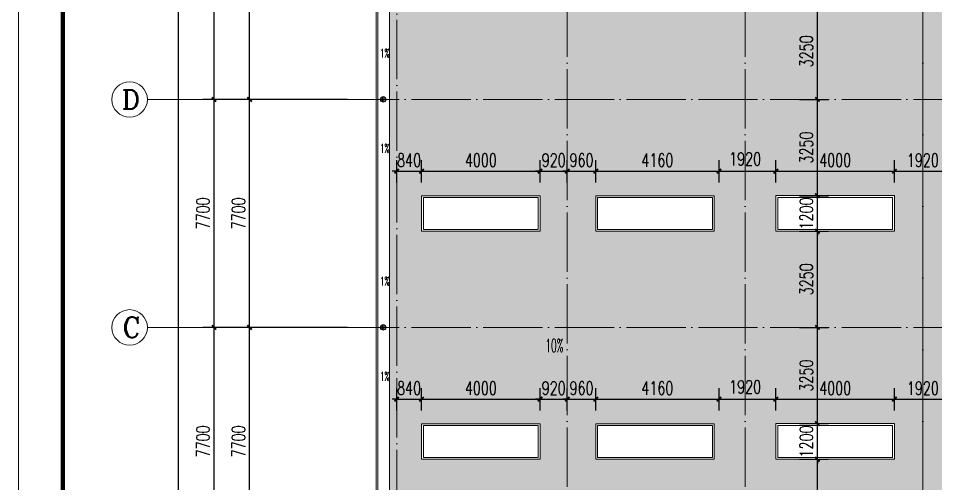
# Model space of a CAD drawing. Header units: inches. Extents: x -3733042 to -3450527, y 579159 to 997713.
# Drawn here: x -3561977 to -3531015, y 688312 to 704028 of the extents above; entities that cross this region are included whole.
import ezdxf

# ---------------------------------------------------------------- set-up
doc = ezdxf.new("R2010")
doc.units = ezdxf.units.IN
doc.header["$LTSCALE"] = 1000
doc.header["$MEASUREMENT"] = 0
doc.linetypes.add('DOTE', pattern=[2.42, 2, -0.2, 0.02, -0.2])
doc.linetypes.add('TG_Y', pattern=[2.3, 2, -0.3])
doc.layers.get('0').update_dxf_attribs({"lineweight": 18})
for name, color, linetype, lineweight in [('AXIS', 30, 'Continuous', 18), ('AXIS_TEXT', 7, 'Continuous', 18), ('DOTE', 14, 'DOTE', 18), ('EQUIP_雨水斗', 7, 'Continuous', 18), ('PUB_DIM', 3, 'Continuous', 18), ('PUB_TEXT', 7, 'Continuous', 18), ('PUB_TITLE', 153, 'Continuous', 18), ('SURFACE', 255, 'Continuous', 18), ('VPIPE-雨水', 4, 'TG_Y', 18), ('地漏雨水管', 41, 'Continuous', 18), ('填充', 8, 'Continuous', 18)]:
    doc.layers.add(name, color=color, linetype=linetype, lineweight=lineweight)
doc.styles.add('_TCH_AXIS', font='complex.shx', dxfattribs={"bigfont": 'gbcbig.shx'})
doc.styles.add('_TCH_DIM', font='simplex.shx', dxfattribs={"width": 0.7, "bigfont": 'gbcbig.shx'})
doc.styles.add('_TCH_DIM_T3', font='simplex.shx', dxfattribs={"width": 0.705882, "bigfont": 'gbcbig.shx'})
doc.styles.add('COMPLEX', font='complex.shx')
doc.dimstyles.new('_TCH_ARCH&&150', dxfattribs={"dimtxt": 446.25, "dimasz": 150, "dimexe": 375, "dimexo": 450, "dimgap": 150, "dimtad": 1, "dimdec": 0, "dimzin": 0, "dimdsep": 46, "dimtxsty": '_TCH_DIM_T3', "dimblk": 'ARCHTICK', "dimcen": 0.09, "dimdle": 300, "dimclrt": 7, "dimazin": 2, "dimtfac": 1, "dimtdec": 0, "dimtix": 1, "dimtmove": 2, "dimatfit": 3, "dimfxl": 1, "dimtolj": 1, "dimarcsym": 0})

# ---------------------------------------------------------------- blocks, each defined once
blk = doc.blocks.new('$TwtSys$00000139')
at = {"color": 7}
for p, q in [((-19, 92), (-19, -92)), ((19, 92), (19, -92))]:
    blk.add_line(p, q, dxfattribs=at)
blk.add_circle((0, 0), 93.8)
blk = doc.blocks.new('_ArchTick_2')
at = {"color": 0, "linetype": 'ByBlock'}
blk.add_lwpolyline([(-0.5, -0.5, 0.4, 0.4, 0), (0.5, 0.5, 0.4, 0.4, 0)], format="xyseb", dxfattribs=at)
blk = doc.blocks.new('*X281')
at = {"layer": 'PUB_DIM', "color": 0, "lineweight": -2}
for p, q in [((-3549207, 690789), (-3549207, 691541)), ((-3548367, 690789), (-3548367, 691541)), ((-3549207, 691166), (-3549357, 691166)), ((-3549207, 691166), (-3548367, 691166)), ((-3548367, 691166), (-3548217, 691166))]:
    blk.add_line(p, q, dxfattribs=at)
at = {"layer": 'PUB_DIM', "color": 0, "lineweight": -2, "xscale": 150, "yscale": 150, "zscale": 150}
blk.add_blockref('_ArchTick_2', (-3549207, 691166), dxfattribs=at)
at = {"layer": 'PUB_DIM', "color": 0, "lineweight": -2, "xscale": 150, "yscale": 150, "zscale": 150, "rotation": 180}
blk.add_blockref('_ArchTick_2', (-3548367, 691166), dxfattribs=at)
at = {"layer": 'PUB_DIM', "color": 7, "insert": (-3548787, 691539), "char_height": 446.2, "width": 1215, "attachment_point": 5, "style": '_TCH_DIM_T3'}
blk.add_mtext('840', dxfattribs=at)
blk = doc.blocks.new('_ARCHTICK')
at = {"color": 0, "linetype": 'ByBlock', "const_width": 0.4}
blk.add_lwpolyline([(-0.5, -0.5), (0.5, 0.5)], dxfattribs=at)
blk = doc.blocks.new('*X282')
at = {"layer": 'PUB_DIM', "color": 0, "lineweight": -2}
for p, q in [((-3548367, 690789), (-3548367, 691541)), ((-3544367, 690789), (-3544367, 691541)), ((-3548367, 691166), (-3544367, 691166))]:
    blk.add_line(p, q, dxfattribs=at)
at = {"layer": 'PUB_DIM', "color": 0, "lineweight": -2, "xscale": 150, "yscale": 150, "zscale": 150, "rotation": 180}
blk.add_blockref('_ArchTick_2', (-3548367, 691166), dxfattribs=at)
at = {"layer": 'PUB_DIM', "color": 0, "lineweight": -2, "xscale": 150, "yscale": 150, "zscale": 150}
blk.add_blockref('_ArchTick_2', (-3544367, 691166), dxfattribs=at)
at = {"layer": 'PUB_DIM', "color": 7, "insert": (-3546367, 691539), "char_height": 446.2, "width": 1665, "attachment_point": 5, "style": '_TCH_DIM_T3'}
blk.add_mtext('4000', dxfattribs=at)
blk = doc.blocks.new('*X283')
at = {"layer": 'PUB_DIM', "color": 0, "lineweight": -2}
for p, q in [((-3544367, 690789), (-3544367, 691541)), ((-3543447, 690789), (-3543447, 691541)), ((-3544367, 691166), (-3544517, 691166)), ((-3544367, 691166), (-3543447, 691166)), ((-3543447, 691166), (-3543297, 691166))]:
    blk.add_line(p, q, dxfattribs=at)
at = {"layer": 'PUB_DIM', "color": 0, "lineweight": -2, "xscale": 150, "yscale": 150, "zscale": 150}
blk.add_blockref('_ArchTick_2', (-3544367, 691166), dxfattribs=at)
at = {"layer": 'PUB_DIM', "color": 0, "lineweight": -2, "xscale": 150, "yscale": 150, "zscale": 150, "rotation": 180}
blk.add_blockref('_ArchTick_2', (-3543447, 691166), dxfattribs=at)
at = {"layer": 'PUB_DIM', "color": 7, "insert": (-3543907, 691539), "char_height": 446.2, "width": 1215, "attachment_point": 5, "style": '_TCH_DIM_T3'}
blk.add_mtext('920', dxfattribs=at)
blk = doc.blocks.new('*X284')
at = {"layer": 'PUB_DIM', "color": 0, "lineweight": -2}
for p, q in [((-3543447, 690789), (-3543447, 691541)), ((-3542487, 690789), (-3542487, 691541)), ((-3543447, 691166), (-3543597, 691166)), ((-3543447, 691166), (-3542487, 691166)), ((-3542487, 691166), (-3542337, 691166))]:
    blk.add_line(p, q, dxfattribs=at)
at = {"layer": 'PUB_DIM', "color": 0, "lineweight": -2, "xscale": 150, "yscale": 150, "zscale": 150}
blk.add_blockref('_ArchTick_2', (-3543447, 691166), dxfattribs=at)
at = {"layer": 'PUB_DIM', "color": 0, "lineweight": -2, "xscale": 150, "yscale": 150, "zscale": 150, "rotation": 180}
blk.add_blockref('_ArchTick_2', (-3542487, 691166), dxfattribs=at)
at = {"layer": 'PUB_DIM', "color": 7, "insert": (-3542967, 691539), "char_height": 446.2, "width": 1215, "attachment_point": 5, "style": '_TCH_DIM_T3'}
blk.add_mtext('960', dxfattribs=at)
blk = doc.blocks.new('*X285')
at = {"layer": 'PUB_DIM', "color": 0, "lineweight": -2}
for p, q in [((-3542487, 690789), (-3542487, 691541)), ((-3538327, 690789), (-3538327, 691541)), ((-3542487, 691166), (-3538327, 691166))]:
    blk.add_line(p, q, dxfattribs=at)
at = {"layer": 'PUB_DIM', "color": 0, "lineweight": -2, "xscale": 150, "yscale": 150, "zscale": 150, "rotation": 180}
blk.add_blockref('_ArchTick_2', (-3542487, 691166), dxfattribs=at)
at = {"layer": 'PUB_DIM', "color": 0, "lineweight": -2, "xscale": 150, "yscale": 150, "zscale": 150}
blk.add_blockref('_ArchTick_2', (-3538327, 691166), dxfattribs=at)
at = {"layer": 'PUB_DIM', "color": 7, "insert": (-3540407, 691539), "char_height": 446.2, "width": 1530, "attachment_point": 5, "style": '_TCH_DIM_T3'}
blk.add_mtext('4160', dxfattribs=at)
blk = doc.blocks.new('*X286')
at = {"layer": 'PUB_DIM', "color": 0, "lineweight": -2}
for p, q in [((-3538327, 690789), (-3538327, 691541)), ((-3536407, 690789), (-3536407, 691541)), ((-3538327, 691166), (-3536407, 691166))]:
    blk.add_line(p, q, dxfattribs=at)
at = {"layer": 'PUB_DIM', "color": 0, "lineweight": -2, "xscale": 150, "yscale": 150, "zscale": 150, "rotation": 180}
blk.add_blockref('_ArchTick_2', (-3538327, 691166), dxfattribs=at)
at = {"layer": 'PUB_DIM', "color": 0, "lineweight": -2, "xscale": 150, "yscale": 150, "zscale": 150}
blk.add_blockref('_ArchTick_2', (-3536407, 691166), dxfattribs=at)
at = {"layer": 'PUB_DIM', "color": 7, "insert": (-3537447, 691578), "char_height": 446.2, "width": 1530, "attachment_point": 5, "style": '_TCH_DIM_T3'}
blk.add_mtext('1920', dxfattribs=at)
blk = doc.blocks.new('*X287')
at = {"layer": 'PUB_DIM', "color": 0, "lineweight": -2}
for p, q in [((-3536407, 690789), (-3536407, 691541)), ((-3532407, 690789), (-3532407, 691541)), ((-3536407, 691166), (-3532407, 691166))]:
    blk.add_line(p, q, dxfattribs=at)
at = {"layer": 'PUB_DIM', "color": 0, "lineweight": -2, "xscale": 150, "yscale": 150, "zscale": 150, "rotation": 180}
blk.add_blockref('_ArchTick_2', (-3536407, 691166), dxfattribs=at)
at = {"layer": 'PUB_DIM', "color": 0, "lineweight": -2, "xscale": 150, "yscale": 150, "zscale": 150}
blk.add_blockref('_ArchTick_2', (-3532407, 691166), dxfattribs=at)
at = {"layer": 'PUB_DIM', "color": 7, "insert": (-3534407, 691539), "char_height": 446.2, "width": 1665, "attachment_point": 5, "style": '_TCH_DIM_T3'}
blk.add_mtext('4000', dxfattribs=at)
blk = doc.blocks.new('*X288')
at = {"layer": 'PUB_DIM', "color": 0, "lineweight": -2}
for p, q in [((-3532407, 690789), (-3532407, 691541)), ((-3530487, 690789), (-3530487, 691541)), ((-3532407, 691166), (-3530487, 691166))]:
    blk.add_line(p, q, dxfattribs=at)
at = {"layer": 'PUB_DIM', "color": 0, "lineweight": -2, "xscale": 150, "yscale": 150, "zscale": 150, "rotation": 180}
blk.add_blockref('_ArchTick_2', (-3532407, 691166), dxfattribs=at)
at = {"layer": 'PUB_DIM', "color": 0, "lineweight": -2, "xscale": 150, "yscale": 150, "zscale": 150}
blk.add_blockref('_ArchTick_2', (-3530487, 691166), dxfattribs=at)
at = {"layer": 'PUB_DIM', "color": 7, "insert": (-3531447, 691539), "char_height": 446.2, "width": 1530, "attachment_point": 5, "style": '_TCH_DIM_T3'}
blk.add_mtext('1920', dxfattribs=at)
blk = doc.blocks.new('*X295')
at = {"layer": 'PUB_DIM', "color": 0, "lineweight": -2}
for p, q in [((-3549207, 698489), (-3549207, 699241)), ((-3548367, 698489), (-3548367, 699241)), ((-3549207, 698866), (-3549357, 698866)), ((-3549207, 698866), (-3548367, 698866)), ((-3548367, 698866), (-3548217, 698866))]:
    blk.add_line(p, q, dxfattribs=at)
at = {"layer": 'PUB_DIM', "color": 0, "lineweight": -2, "xscale": 150, "yscale": 150, "zscale": 150}
blk.add_blockref('_ArchTick_2', (-3549207, 698866), dxfattribs=at)
at = {"layer": 'PUB_DIM', "color": 0, "lineweight": -2, "xscale": 150, "yscale": 150, "zscale": 150, "rotation": 180}
blk.add_blockref('_ArchTick_2', (-3548367, 698866), dxfattribs=at)
at = {"layer": 'PUB_DIM', "color": 7, "insert": (-3548787, 699239), "char_height": 446.2, "width": 1215, "attachment_point": 5, "style": '_TCH_DIM_T3'}
blk.add_mtext('840', dxfattribs=at)
blk = doc.blocks.new('*X296')
at = {"layer": 'PUB_DIM', "color": 0, "lineweight": -2}
for p, q in [((-3548367, 698489), (-3548367, 699241)), ((-3544367, 698489), (-3544367, 699241)), ((-3548367, 698866), (-3544367, 698866))]:
    blk.add_line(p, q, dxfattribs=at)
at = {"layer": 'PUB_DIM', "color": 0, "lineweight": -2, "xscale": 150, "yscale": 150, "zscale": 150, "rotation": 180}
blk.add_blockref('_ArchTick_2', (-3548367, 698866), dxfattribs=at)
at = {"layer": 'PUB_DIM', "color": 0, "lineweight": -2, "xscale": 150, "yscale": 150, "zscale": 150}
blk.add_blockref('_ArchTick_2', (-3544367, 698866), dxfattribs=at)
at = {"layer": 'PUB_DIM', "color": 7, "insert": (-3546367, 699239), "char_height": 446.2, "width": 1665, "attachment_point": 5, "style": '_TCH_DIM_T3'}
blk.add_mtext('4000', dxfattribs=at)
blk = doc.blocks.new('*X297')
at = {"layer": 'PUB_DIM', "color": 0, "lineweight": -2}
for p, q in [((-3544367, 698489), (-3544367, 699241)), ((-3543447, 698489), (-3543447, 699241)), ((-3544367, 698866), (-3544517, 698866)), ((-3544367, 698866), (-3543447, 698866)), ((-3543447, 698866), (-3543297, 698866))]:
    blk.add_line(p, q, dxfattribs=at)
at = {"layer": 'PUB_DIM', "color": 0, "lineweight": -2, "xscale": 150, "yscale": 150, "zscale": 150}
blk.add_blockref('_ArchTick_2', (-3544367, 698866), dxfattribs=at)
at = {"layer": 'PUB_DIM', "color": 0, "lineweight": -2, "xscale": 150, "yscale": 150, "zscale": 150, "rotation": 180}
blk.add_blockref('_ArchTick_2', (-3543447, 698866), dxfattribs=at)
at = {"layer": 'PUB_DIM', "color": 7, "insert": (-3543907, 699239), "char_height": 446.2, "width": 1215, "attachment_point": 5, "style": '_TCH_DIM_T3'}
blk.add_mtext('920', dxfattribs=at)
blk = doc.blocks.new('*X298')
at = {"layer": 'PUB_DIM', "color": 0, "lineweight": -2}
for p, q in [((-3543447, 698489), (-3543447, 699241)), ((-3542487, 698489), (-3542487, 699241)), ((-3543447, 698866), (-3543597, 698866)), ((-3543447, 698866), (-3542487, 698866)), ((-3542487, 698866), (-3542337, 698866))]:
    blk.add_line(p, q, dxfattribs=at)
at = {"layer": 'PUB_DIM', "color": 0, "lineweight": -2, "xscale": 150, "yscale": 150, "zscale": 150}
blk.add_blockref('_ArchTick_2', (-3543447, 698866), dxfattribs=at)
at = {"layer": 'PUB_DIM', "color": 0, "lineweight": -2, "xscale": 150, "yscale": 150, "zscale": 150, "rotation": 180}
blk.add_blockref('_ArchTick_2', (-3542487, 698866), dxfattribs=at)
at = {"layer": 'PUB_DIM', "color": 7, "insert": (-3542967, 699239), "char_height": 446.2, "width": 1215, "attachment_point": 5, "style": '_TCH_DIM_T3'}
blk.add_mtext('960', dxfattribs=at)
blk = doc.blocks.new('*X299')
at = {"layer": 'PUB_DIM', "color": 0, "lineweight": -2}
for p, q in [((-3542487, 698489), (-3542487, 699241)), ((-3538327, 698489), (-3538327, 699241)), ((-3542487, 698866), (-3538327, 698866))]:
    blk.add_line(p, q, dxfattribs=at)
at = {"layer": 'PUB_DIM', "color": 0, "lineweight": -2, "xscale": 150, "yscale": 150, "zscale": 150, "rotation": 180}
blk.add_blockref('_ArchTick_2', (-3542487, 698866), dxfattribs=at)
at = {"layer": 'PUB_DIM', "color": 0, "lineweight": -2, "xscale": 150, "yscale": 150, "zscale": 150}
blk.add_blockref('_ArchTick_2', (-3538327, 698866), dxfattribs=at)
at = {"layer": 'PUB_DIM', "color": 7, "insert": (-3540407, 699239), "char_height": 446.2, "width": 1530, "attachment_point": 5, "style": '_TCH_DIM_T3'}
blk.add_mtext('4160', dxfattribs=at)
blk = doc.blocks.new('*X300')
at = {"layer": 'PUB_DIM', "color": 0, "lineweight": -2}
for p, q in [((-3538327, 698489), (-3538327, 699241)), ((-3536407, 698489), (-3536407, 699241)), ((-3538327, 698866), (-3536407, 698866))]:
    blk.add_line(p, q, dxfattribs=at)
at = {"layer": 'PUB_DIM', "color": 0, "lineweight": -2, "xscale": 150, "yscale": 150, "zscale": 150, "rotation": 180}
blk.add_blockref('_ArchTick_2', (-3538327, 698866), dxfattribs=at)
at = {"layer": 'PUB_DIM', "color": 0, "lineweight": -2, "xscale": 150, "yscale": 150, "zscale": 150}
blk.add_blockref('_ArchTick_2', (-3536407, 698866), dxfattribs=at)
at = {"layer": 'PUB_DIM', "color": 7, "insert": (-3537447, 699278), "char_height": 446.2, "width": 1530, "attachment_point": 5, "style": '_TCH_DIM_T3'}
blk.add_mtext('1920', dxfattribs=at)
blk = doc.blocks.new('*X301')
at = {"layer": 'PUB_DIM', "color": 0, "lineweight": -2}
for p, q in [((-3536407, 698489), (-3536407, 699241)), ((-3532407, 698489), (-3532407, 699241)), ((-3536407, 698866), (-3532407, 698866))]:
    blk.add_line(p, q, dxfattribs=at)
at = {"layer": 'PUB_DIM', "color": 0, "lineweight": -2, "xscale": 150, "yscale": 150, "zscale": 150, "rotation": 180}
blk.add_blockref('_ArchTick_2', (-3536407, 698866), dxfattribs=at)
at = {"layer": 'PUB_DIM', "color": 0, "lineweight": -2, "xscale": 150, "yscale": 150, "zscale": 150}
blk.add_blockref('_ArchTick_2', (-3532407, 698866), dxfattribs=at)
at = {"layer": 'PUB_DIM', "color": 7, "insert": (-3534407, 699239), "char_height": 446.2, "width": 1665, "attachment_point": 5, "style": '_TCH_DIM_T3'}
blk.add_mtext('4000', dxfattribs=at)
blk = doc.blocks.new('*X302')
at = {"layer": 'PUB_DIM', "color": 0, "lineweight": -2}
for p, q in [((-3532407, 698489), (-3532407, 699241)), ((-3530487, 698489), (-3530487, 699241)), ((-3532407, 698866), (-3530487, 698866))]:
    blk.add_line(p, q, dxfattribs=at)
at = {"layer": 'PUB_DIM', "color": 0, "lineweight": -2, "xscale": 150, "yscale": 150, "zscale": 150, "rotation": 180}
blk.add_blockref('_ArchTick_2', (-3532407, 698866), dxfattribs=at)
at = {"layer": 'PUB_DIM', "color": 0, "lineweight": -2, "xscale": 150, "yscale": 150, "zscale": 150}
blk.add_blockref('_ArchTick_2', (-3530487, 698866), dxfattribs=at)
at = {"layer": 'PUB_DIM', "color": 7, "insert": (-3531447, 699239), "char_height": 446.2, "width": 1530, "attachment_point": 5, "style": '_TCH_DIM_T3'}
blk.add_mtext('1920', dxfattribs=at)
blk = doc.blocks.new('*X464')
at = {"layer": 'PUB_DIM', "color": 0, "lineweight": -2}
for p, q in [((-3535607, 689139), (-3534632, 689139)), ((-3535007, 685889), (-3535007, 689139)), ((-3535607, 685889), (-3534632, 685889))]:
    blk.add_line(p, q, dxfattribs=at)
at = {"layer": 'PUB_DIM', "color": 0, "lineweight": -2, "xscale": 150, "yscale": 150, "zscale": 150}
for p, rotation in [((-3535007, 689139), 90), ((-3535007, 685889), 270)]:
    blk.add_blockref('_ArchTick_2', p, dxfattribs=dict(at, rotation=rotation))
at = {"layer": 'PUB_DIM', "color": 7, "insert": (-3535380, 687514), "char_height": 446.2, "width": 1575, "attachment_point": 5, "rotation": 90, "style": '_TCH_DIM_T3'}
blk.add_mtext('3250', dxfattribs=at)
blk = doc.blocks.new('*X465')
at = {"layer": 'PUB_DIM', "color": 0, "lineweight": -2}
for p, q in [((-3535007, 690339), (-3535007, 690489)), ((-3535607, 690339), (-3534632, 690339)), ((-3535007, 689139), (-3535007, 690339)), ((-3535607, 689139), (-3534632, 689139)), ((-3535007, 689139), (-3535007, 688989))]:
    blk.add_line(p, q, dxfattribs=at)
at = {"layer": 'PUB_DIM', "color": 0, "lineweight": -2, "xscale": 150, "yscale": 150, "zscale": 150}
for p, rotation in [((-3535007, 690339), 270), ((-3535007, 689139), 90)]:
    blk.add_blockref('_ArchTick_2', p, dxfattribs=dict(at, rotation=rotation))
at = {"layer": 'PUB_DIM', "color": 7, "insert": (-3535380, 689739), "char_height": 446.2, "width": 1530, "attachment_point": 5, "rotation": 90, "style": '_TCH_DIM_T3'}
blk.add_mtext('1200', dxfattribs=at)
blk = doc.blocks.new('*X466')
at = {"layer": 'PUB_DIM', "color": 0, "lineweight": -2}
for p, q in [((-3535607, 693589), (-3534632, 693589)), ((-3535007, 690339), (-3535007, 693589)), ((-3535607, 690339), (-3534632, 690339))]:
    blk.add_line(p, q, dxfattribs=at)
at = {"layer": 'PUB_DIM', "color": 0, "lineweight": -2, "xscale": 150, "yscale": 150, "zscale": 150}
for p, rotation in [((-3535007, 693589), 90), ((-3535007, 690339), 270)]:
    blk.add_blockref('_ArchTick_2', p, dxfattribs=dict(at, rotation=rotation))
at = {"layer": 'PUB_DIM', "color": 7, "insert": (-3535380, 691964), "char_height": 446.2, "width": 1575, "attachment_point": 5, "rotation": 90, "style": '_TCH_DIM_T3'}
blk.add_mtext('3250', dxfattribs=at)
blk = doc.blocks.new('*X467')
at = {"layer": 'PUB_DIM', "color": 0, "lineweight": -2}
for p, q in [((-3535607, 701289), (-3534632, 701289)), ((-3535007, 698039), (-3535007, 701289)), ((-3535607, 698039), (-3534632, 698039))]:
    blk.add_line(p, q, dxfattribs=at)
at = {"layer": 'PUB_DIM', "color": 0, "lineweight": -2, "xscale": 150, "yscale": 150, "zscale": 150}
for p, rotation in [((-3535007, 701289), 90), ((-3535007, 698039), 270)]:
    blk.add_blockref('_ArchTick_2', p, dxfattribs=dict(at, rotation=rotation))
at = {"layer": 'PUB_DIM', "color": 7, "insert": (-3535380, 699664), "char_height": 446.2, "width": 1575, "attachment_point": 5, "rotation": 90, "style": '_TCH_DIM_T3'}
blk.add_mtext('3250', dxfattribs=at)
blk = doc.blocks.new('*X468')
at = {"layer": 'PUB_DIM', "color": 0, "lineweight": -2}
for p, q in [((-3535607, 698039), (-3534632, 698039)), ((-3535007, 698039), (-3535007, 698189)), ((-3535007, 696839), (-3535007, 698039)), ((-3535607, 696839), (-3534632, 696839)), ((-3535007, 696839), (-3535007, 696689))]:
    blk.add_line(p, q, dxfattribs=at)
at = {"layer": 'PUB_DIM', "color": 0, "lineweight": -2, "xscale": 150, "yscale": 150, "zscale": 150}
for p, rotation in [((-3535007, 698039), 270), ((-3535007, 696839), 90)]:
    blk.add_blockref('_ArchTick_2', p, dxfattribs=dict(at, rotation=rotation))
at = {"layer": 'PUB_DIM', "color": 7, "insert": (-3535380, 697439), "char_height": 446.2, "width": 1530, "attachment_point": 5, "rotation": 90, "style": '_TCH_DIM_T3'}
blk.add_mtext('1200', dxfattribs=at)
blk = doc.blocks.new('*X469')
at = {"layer": 'PUB_DIM', "color": 0, "lineweight": -2}
for p, q in [((-3535607, 696839), (-3534632, 696839)), ((-3535007, 693589), (-3535007, 696839)), ((-3535607, 693589), (-3534632, 693589))]:
    blk.add_line(p, q, dxfattribs=at)
at = {"layer": 'PUB_DIM', "color": 0, "lineweight": -2, "xscale": 150, "yscale": 150, "zscale": 150}
for p, rotation in [((-3535007, 696839), 90), ((-3535007, 693589), 270)]:
    blk.add_blockref('_ArchTick_2', p, dxfattribs=dict(at, rotation=rotation))
at = {"layer": 'PUB_DIM', "color": 7, "insert": (-3535380, 695214), "char_height": 446.2, "width": 1575, "attachment_point": 5, "rotation": 90, "style": '_TCH_DIM_T3'}
blk.add_mtext('3250', dxfattribs=at)
blk = doc.blocks.new('*X478')
at = {"layer": 'PUB_DIM', "color": 0, "lineweight": -2}
for p, q in [((-3535607, 704539), (-3534632, 704539)), ((-3535007, 701289), (-3535007, 704539)), ((-3535607, 701289), (-3534632, 701289))]:
    blk.add_line(p, q, dxfattribs=at)
at = {"layer": 'PUB_DIM', "color": 0, "lineweight": -2, "xscale": 150, "yscale": 150, "zscale": 150}
for p, rotation in [((-3535007, 704539), 90), ((-3535007, 701289), 270)]:
    blk.add_blockref('_ArchTick_2', p, dxfattribs=dict(at, rotation=rotation))
at = {"layer": 'PUB_DIM', "color": 7, "insert": (-3535380, 702914), "char_height": 446.2, "width": 1575, "attachment_point": 5, "rotation": 90, "style": '_TCH_DIM_T3'}
blk.add_mtext('3250', dxfattribs=at)
blk = doc.blocks.new('*X510')
at = {"layer": 'AXIS', "color": 0, "lineweight": -2}
for p, q in [((-3550872, 693589), (-3554547, 693589)), ((-3554172, 685889), (-3554172, 693589)), ((-3550872, 685889), (-3554547, 685889))]:
    blk.add_line(p, q, dxfattribs=at)
at = {"layer": 'AXIS', "color": 0, "lineweight": -2, "xscale": 150, "yscale": 150, "zscale": 150}
for p, rotation in [((-3554172, 693589), 90), ((-3554172, 685889), 270)]:
    blk.add_blockref('_ArchTick_2', p, dxfattribs=dict(at, rotation=rotation))
at = {"layer": 'AXIS', "color": 7, "insert": (-3554545, 689739), "char_height": 446.2, "width": 1665, "attachment_point": 5, "rotation": 90, "style": '_TCH_DIM_T3'}
blk.add_mtext('7700', dxfattribs=at)
blk = doc.blocks.new('*X511')
at = {"layer": 'AXIS', "color": 0, "lineweight": -2}
for p, q in [((-3550872, 701289), (-3554547, 701289)), ((-3554172, 693589), (-3554172, 701289)), ((-3550872, 693589), (-3554547, 693589))]:
    blk.add_line(p, q, dxfattribs=at)
at = {"layer": 'AXIS', "color": 0, "lineweight": -2, "xscale": 150, "yscale": 150, "zscale": 150}
for p, rotation in [((-3554172, 701289), 90), ((-3554172, 693589), 270)]:
    blk.add_blockref('_ArchTick_2', p, dxfattribs=dict(at, rotation=rotation))
at = {"layer": 'AXIS', "color": 7, "insert": (-3554545, 697439), "char_height": 446.2, "width": 1665, "attachment_point": 5, "rotation": 90, "style": '_TCH_DIM_T3'}
blk.add_mtext('7700', dxfattribs=at)
blk = doc.blocks.new('*X512')
at = {"layer": 'AXIS', "color": 0, "lineweight": -2}
for p, q in [((-3550872, 708989), (-3554547, 708989)), ((-3554172, 701289), (-3554172, 708989)), ((-3550872, 701289), (-3554547, 701289))]:
    blk.add_line(p, q, dxfattribs=at)
at = {"layer": 'AXIS', "color": 0, "lineweight": -2, "xscale": 150, "yscale": 150, "zscale": 150}
for p, rotation in [((-3554172, 708989), 90), ((-3554172, 701289), 270)]:
    blk.add_blockref('_ArchTick_2', p, dxfattribs=dict(at, rotation=rotation))
at = {"layer": 'AXIS', "color": 7, "insert": (-3554545, 705139), "char_height": 446.2, "width": 1665, "attachment_point": 5, "rotation": 90, "style": '_TCH_DIM_T3'}
blk.add_mtext('7700', dxfattribs=at)
blk = doc.blocks.new('*X521')
at = {"layer": 'AXIS', "color": 0, "lineweight": -2}
for p, q in [((-3552072, 693589), (-3555747, 693589)), ((-3555372, 685889), (-3555372, 693589)), ((-3552072, 685889), (-3555747, 685889))]:
    blk.add_line(p, q, dxfattribs=at)
at = {"layer": 'AXIS', "color": 0, "lineweight": -2, "xscale": 150, "yscale": 150, "zscale": 150}
for p, rotation in [((-3555372, 693589), 90), ((-3555372, 685889), 270)]:
    blk.add_blockref('_ArchTick_2', p, dxfattribs=dict(at, rotation=rotation))
at = {"layer": 'AXIS', "color": 7, "insert": (-3555745, 689739), "char_height": 446.2, "width": 1665, "attachment_point": 5, "rotation": 90, "style": '_TCH_DIM_T3'}
blk.add_mtext('7700', dxfattribs=at)
blk = doc.blocks.new('*X522')
at = {"layer": 'AXIS', "color": 0, "lineweight": -2}
for p, q in [((-3552072, 701289), (-3555747, 701289)), ((-3555372, 693589), (-3555372, 701289)), ((-3552072, 693589), (-3555747, 693589))]:
    blk.add_line(p, q, dxfattribs=at)
at = {"layer": 'AXIS', "color": 0, "lineweight": -2, "xscale": 150, "yscale": 150, "zscale": 150}
for p, rotation in [((-3555372, 701289), 90), ((-3555372, 693589), 270)]:
    blk.add_blockref('_ArchTick_2', p, dxfattribs=dict(at, rotation=rotation))
at = {"layer": 'AXIS', "color": 7, "insert": (-3555745, 697439), "char_height": 446.2, "width": 1665, "attachment_point": 5, "rotation": 90, "style": '_TCH_DIM_T3'}
blk.add_mtext('7700', dxfattribs=at)
blk = doc.blocks.new('*X523')
at = {"layer": 'AXIS', "color": 0, "lineweight": -2}
for p, q in [((-3552072, 708989), (-3555747, 708989)), ((-3555372, 701289), (-3555372, 708989)), ((-3552072, 701289), (-3555747, 701289))]:
    blk.add_line(p, q, dxfattribs=at)
at = {"layer": 'AXIS', "color": 0, "lineweight": -2, "xscale": 150, "yscale": 150, "zscale": 150}
for p, rotation in [((-3555372, 708989), 90), ((-3555372, 701289), 270)]:
    blk.add_blockref('_ArchTick_2', p, dxfattribs=dict(at, rotation=rotation))
at = {"layer": 'AXIS', "color": 7, "insert": (-3555745, 705139), "char_height": 446.2, "width": 1665, "attachment_point": 5, "rotation": 90, "style": '_TCH_DIM_T3'}
blk.add_mtext('7700', dxfattribs=at)
blk = doc.blocks.new('*X530')
at = {"layer": 'AXIS', "color": 0, "lineweight": -2}
for p, q in [((-3552072, 747729), (-3556947, 747729)), ((-3556572, 677949), (-3556572, 747729)), ((-3552072, 677949), (-3556947, 677949))]:
    blk.add_line(p, q, dxfattribs=at)
at = {"layer": 'AXIS', "color": 0, "lineweight": -2, "xscale": 150, "yscale": 150, "zscale": 150}
for p, rotation in [((-3556572, 747729), 90), ((-3556572, 677949), 270)]:
    blk.add_blockref('_ArchTick_2', p, dxfattribs=dict(at, rotation=rotation))
at = {"layer": 'AXIS', "color": 7, "insert": (-3556945, 712839), "char_height": 446.2, "width": 2115, "attachment_point": 5, "rotation": 90, "style": '_TCH_DIM_T3'}
blk.add_mtext('69780', dxfattribs=at)
blk = doc.blocks.new('_AXISO')
blk.add_circle((0, 0), 0.5)
at = {"layer": 'AXIS_TEXT', "style": 'COMPLEX', "width": 1.04167}
blk.add_attdef('A', (-0.25, -0.28), '', height=0.56, dxfattribs=at)

msp = doc.modelspace()

# ---------------------------------------------------------------- hatches: boundary and pattern name
at = {"layer": '填充'}
h = msp.add_hatch(dxfattribs=at)
h.set_pattern_fill('ANSI33', color=256, scale=300, angle=315, style=0)
h.paths.add_polyline_path([(-3548367, 743039.3), (-3548367, 744239.3), (-3544367, 744239.3), (-3544367, 743039.3)], flags=0)
h.paths.add_polyline_path([(-3518527, 743040), (-3518527, 744240), (-3514527, 744240), (-3514527, 743040)], flags=0)
h.paths.add_polyline_path([(-3536407, 743040), (-3536407, 744240), (-3532407, 744240), (-3532407, 743040)], flags=0)
h.paths.add_polyline_path([(-3544367, 682638.7), (-3544367, 681438.7), (-3548367, 681438.7), (-3548367, 682638.7)], flags=0)
h.paths.add_polyline_path([(-3542487, 681438.7), (-3542487, 682638.7), (-3538487, 682638.7), (-3538487, 681438.7)], flags=0)
h.paths.add_polyline_path([(-3536407, 681439.3), (-3536407, 682639.3), (-3532407, 682639.3), (-3532407, 681439.3)], flags=0)
h.paths.add_polyline_path([(-3530487, 681439.3), (-3530487, 682639.3), (-3526487, 682639.3), (-3526487, 681439.3)], flags=0)
h.paths.add_polyline_path([(-3524567, 681438.7), (-3524567, 682638.7), (-3520567, 682638.7), (-3520567, 681438.7)], flags=0)
h.paths.add_polyline_path([(-3514527, 682639.3), (-3514527, 681439.3), (-3518527, 681439.3), (-3518527, 682639.3)], flags=0)
h.paths.add_polyline_path([(-3514527, 690339.3), (-3514527, 689139.3), (-3518527, 689139.3), (-3518527, 690339.3)], flags=0)
h.paths.add_polyline_path([(-3520567, 690338.7), (-3520567, 689138.7), (-3524567, 689138.7), (-3524567, 690338.7)], flags=0)
h.paths.add_polyline_path([(-3526487, 690339.3), (-3526487, 689139.3), (-3530487, 689139.3), (-3530487, 690339.3)], flags=0)
h.paths.add_polyline_path([(-3532407, 690339.3), (-3532407, 689139.3), (-3536407, 689139.3), (-3536407, 690339.3)], flags=0)
h.paths.add_polyline_path([(-3538487, 690338.7), (-3538487, 689138.7), (-3542487, 689138.7), (-3542487, 690338.7)], flags=0)
h.paths.add_polyline_path([(-3544367, 690338.7), (-3544367, 689138.7), (-3548367, 689138.7), (-3548367, 690338.7)], flags=0)
h.paths.add_polyline_path([(-3544367, 698038.7), (-3544367, 696838.7), (-3548367, 696838.7), (-3548367, 698038.7)], flags=0)
h.paths.add_polyline_path([(-3538487, 698038.7), (-3538487, 696838.7), (-3542487, 696838.7), (-3542487, 698038.7)], flags=0)
h.paths.add_polyline_path([(-3532407, 698039.3), (-3532407, 696839.3), (-3536407, 696839.3), (-3536407, 698039.3)], flags=0)
h.paths.add_polyline_path([(-3526487, 698039.3), (-3526487, 696839.3), (-3530487, 696839.3), (-3530487, 698039.3)], flags=0)
h.paths.add_polyline_path([(-3520567, 698038.7), (-3520567, 696838.7), (-3524567, 696838.7), (-3524567, 698038.7)], flags=0)
h.paths.add_polyline_path([(-3514527, 698039.3), (-3514527, 696839.3), (-3518527, 696839.3), (-3518527, 698039.3)], flags=0)
h.paths.add_polyline_path([(-3514527, 705739.3), (-3514527, 704539.3), (-3518527, 704539.3), (-3518527, 705739.3)], flags=0)
h.paths.add_polyline_path([(-3520567, 705738.7), (-3520567, 704538.7), (-3524567, 704538.7), (-3524567, 705738.7)], flags=0)
h.paths.add_polyline_path([(-3526487, 705739.3), (-3526487, 704539.3), (-3530487, 704539.3), (-3530487, 705739.3)], flags=0)
h.paths.add_polyline_path([(-3532407, 705739.3), (-3532407, 704539.3), (-3536407, 704539.3), (-3536407, 705739.3)], flags=0)
h.paths.add_polyline_path([(-3538487, 705738.7), (-3538487, 704538.7), (-3542487, 704538.7), (-3542487, 705738.7)], flags=0)
h.paths.add_polyline_path([(-3544367, 705738.7), (-3544367, 704538.7), (-3548367, 704538.7), (-3548367, 705738.7)], flags=0)
h.paths.add_polyline_path([(-3548367, 713438.7), (-3544367, 713438.7), (-3544367, 712238.7), (-3548367, 712238.7)], flags=0)
h.paths.add_polyline_path([(-3538487, 713438.7), (-3538487, 712238.7), (-3542487, 712238.7), (-3542487, 713438.7)], flags=0)
h.paths.add_polyline_path([(-3532407, 713439.3), (-3532407, 712239.3), (-3536407, 712239.3), (-3536407, 713439.3)], flags=0)
h.paths.add_polyline_path([(-3526487, 712239.3), (-3530487, 712239.3), (-3530487, 713439.3), (-3526487, 713439.3)], flags=0)
h.paths.add_polyline_path([(-3520567, 713438.7), (-3520567, 712238.7), (-3524567, 712238.7), (-3524567, 713438.7)], flags=0)
h.paths.add_polyline_path([(-3514527, 713439.3), (-3514527, 712239.3), (-3518527, 712239.3), (-3518527, 713439.3)], flags=0)
h.paths.add_polyline_path([(-3514527, 721139.3), (-3514527, 719939.3), (-3518527, 719939.3), (-3518527, 721139.3)], flags=0)
h.paths.add_polyline_path([(-3520567, 721138.7), (-3520567, 719938.7), (-3524567, 719938.7), (-3524567, 721138.7)], flags=0)
h.paths.add_polyline_path([(-3526487, 721139.3), (-3526487, 719939.3), (-3530487, 719939.3), (-3530487, 721139.3)], flags=0)
h.paths.add_polyline_path([(-3532407, 721139.3), (-3532407, 719939.3), (-3536407, 719939.3), (-3536407, 721139.3)], flags=0)
h.paths.add_polyline_path([(-3538487, 721138.7), (-3538487, 719938.7), (-3542487, 719938.7), (-3542487, 721138.7)], flags=0)
h.paths.add_polyline_path([(-3544367, 721138.7), (-3544367, 719938.7), (-3548367, 719938.7), (-3548367, 721138.7)], flags=0)
h.paths.add_polyline_path([(-3518467, 727699.3), (-3518467, 728779.3), (-3514587, 728779.3), (-3514587, 727699.3)], flags=0)
h.paths.add_polyline_path([(-3524507, 727698.7), (-3524507, 728778.7), (-3520627, 728778.7), (-3520627, 727698.7)], flags=0)
h.paths.add_polyline_path([(-3530427, 727699.3), (-3530427, 728779.3), (-3526547, 728779.3), (-3526547, 727699.3)], flags=0)
h.paths.add_polyline_path([(-3536347, 727699.3), (-3536347, 728779.3), (-3532467, 728779.3), (-3532467, 727699.3)], flags=0)
h.paths.add_polyline_path([(-3542427, 727698.7), (-3542427, 728778.7), (-3538547, 728778.7), (-3538547, 727698.7)], flags=0)
h.paths.add_polyline_path([(-3548307, 727698.7), (-3548307, 728778.7), (-3544427, 728778.7), (-3544427, 727698.7)], flags=0)
h.paths.add_polyline_path([(-3548307, 735398.7), (-3548307, 736478.7), (-3544427, 736478.7), (-3544427, 735398.7)], flags=0)
h.paths.add_polyline_path([(-3542487, 744239.3), (-3538487, 744239.3), (-3538487, 743039.3), (-3542487, 743039.3)], flags=0)
h.paths.add_polyline_path([(-3542427, 735398.7), (-3542427, 736478.7), (-3538547, 736478.7), (-3538547, 735398.7)], flags=0)
h.paths.add_polyline_path([(-3532467, 735399.3), (-3536347, 735399.3), (-3536347, 736479.3), (-3532467, 736479.3)], flags=0)
h.paths.add_polyline_path([(-3530487, 743040), (-3530487, 744240), (-3526487, 744240), (-3526487, 743040)], flags=0)
h.paths.add_polyline_path([(-3530427, 735399.3), (-3530427, 736479.3), (-3526547, 736479.3), (-3526547, 735399.3)], flags=0)
h.paths.add_polyline_path([(-3524567, 743039.3), (-3524567, 744239.3), (-3520567, 744239.3), (-3520567, 743039.3)], flags=0)
h.paths.add_polyline_path([(-3524507, 735398.7), (-3524507, 736478.7), (-3520627, 736478.7), (-3520627, 735398.7)], flags=0)
h.paths.add_polyline_path([(-3513446.4, 747729.3), (-3549446.4, 747729.3), (-3549446.4, 677949.3), (-3513446.4, 677949.3)], flags=0)
h.paths.add_polyline_path([(-3514587, 736479.3), (-3514587, 735399.3), (-3518467, 735399.3), (-3518467, 736479.3)], flags=0)

# ---------------------------------------------------------------- linework, layer by layer
msp.add_lwpolyline([(-3549446.4, 747729.3), (-3513446.4, 747729.3), (-3513446.4, 677949.3), (-3549446.4, 677949.3)], close=True)
at = {"layer": 'AXIS'}
for p, q in [((-3551621.9, 701289.3), (-3557621.9, 701289.3)), ((-3551621.9, 693589.3), (-3557621.9, 693589.3))]:
    msp.add_line(p, q, dxfattribs=at)
at = {"layer": 'DOTE'}
for p, q in [((-3549207, 675354.4), (-3549207, 752126.4)), ((-3543447, 673689.7), (-3543447, 752126.4)), ((-3537447, 673689.7), (-3537447, 752126.4)), ((-3531446.4, 673689.7), (-3531446.4, 752126.4)), ((-3551124.3, 701289.3), (-3511272.1, 701289.3)), ((-3551124.3, 693589.3), (-3511272.1, 693589.3))]:
    msp.add_line(p, q, dxfattribs=at)
at = {"layer": 'PUB_TITLE'}
msp.add_lwpolyline([(-3561976.8, 656012.6), (-3498976.8, 656012.6), (-3498976.8, 767462.6), (-3561976.8, 767462.6)], close=True, dxfattribs=at)
msp.add_lwpolyline([(-3560476.8, 657512.6, 150, 150, 0), (-3500476.8, 657512.6, 150, 150, 0), (-3500476.8, 763712.6, 150, 150, 0), (-3560476.8, 763712.6, 150, 150, 0)], format="xyseb", close=True, dxfattribs=at)
at = {"layer": 'SURFACE'}
msp.add_line((-3531446.4, 747729.3), (-3531446.4, 677949.3), dxfattribs=at)
for points in [[(-3549446.4, 747729.3), (-3549896.4, 747729.3), (-3549896.4, 677949.3), (-3549446.4, 677949.3)], [(-3549446.4, 747679.3), (-3549846.4, 747679.3), (-3549846.4, 677999.3), (-3549446.4, 677999.3)], [(-3549446.4, 747729.3), (-3513446.4, 747729.3), (-3513446.4, 677949.3), (-3549446.4, 677949.3)], [(-3548367, 698038.7), (-3544367, 698038.7), (-3544367, 696838.7), (-3548367, 696838.7)], [(-3548307, 697978.7), (-3544427, 697978.7), (-3544427, 696898.7), (-3548307, 696898.7)], [(-3542487, 698038.7), (-3538487, 698038.7), (-3538487, 696838.7), (-3542487, 696838.7)], [(-3542427, 697978.7), (-3538547, 697978.7), (-3538547, 696898.7), (-3542427, 696898.7)], [(-3536407, 698039.3), (-3532407, 698039.3), (-3532407, 696839.3), (-3536407, 696839.3)], [(-3536347, 697979.3), (-3532467, 697979.3), (-3532467, 696899.3), (-3536347, 696899.3)], [(-3548367, 690338.7), (-3544367, 690338.7), (-3544367, 689138.7), (-3548367, 689138.7)], [(-3548307, 690278.7), (-3544427, 690278.7), (-3544427, 689198.7), (-3548307, 689198.7)], [(-3542487, 690338.7), (-3538487, 690338.7), (-3538487, 689138.7), (-3542487, 689138.7)], [(-3542427, 690278.7), (-3538547, 690278.7), (-3538547, 689198.7), (-3542427, 689198.7)], [(-3536407, 690339.3), (-3532407, 690339.3), (-3532407, 689139.3), (-3536407, 689139.3)], [(-3536347, 690279.3), (-3532467, 690279.3), (-3532467, 689199.3), (-3536347, 689199.3)]]:
    msp.add_lwpolyline(points, close=True, dxfattribs=at)
at = {"layer": 'VPIPE-雨水', "linetype": 'Continuous'}
for centre in [(-3549664.5, 701289.3), (-3549664.5, 693589.3)]:
    msp.add_circle(centre, 50, dxfattribs=at)
at = {"layer": '地漏雨水管'}
for points in [[(-3549625.4, 702598.3, 0, 0, 0), (-3549625.4, 701836.9, 80, 0, 0), (-3549625.4, 701536.9, 0, 0, 0)], [(-3549625.4, 699891.2, 0, 0, 0), (-3549625.4, 700652.6, 80, 0, 0), (-3549625.4, 700952.6, 0, 0, 0)], [(-3549625.4, 694898.3, 0, 0, 0), (-3549625.4, 694136.9, 80, 0, 0), (-3549625.4, 693836.9, 0, 0, 0)], [(-3549625.4, 692191.2, 0, 0, 0), (-3549625.4, 692952.6, 80, 0, 0), (-3549625.4, 693252.6, 0, 0, 0)], [(-3542612.1, 692599.7, 0, 0, 0), (-3544738.8, 692599.7, 120, 0, 0), (-3545188.8, 692599.7, 0, 0, 0)]]:
    msp.add_lwpolyline(points, format="xyseb", dxfattribs=at)

# ---------------------------------------------------------------- block references
at = {"layer": 'AXIS'}
ref = msp.add_blockref('_AXISO', (-3558221.9, 701289.3), dxfattribs=dict(at, xscale=1200, yscale=1200, zscale=1200))
ref.add_attrib('A', 'D', (-3558486.2, 700962.9), dxfattribs={"layer": 'AXIS_TEXT', "height": 652.9, "style": '_TCH_AXIS'})
ref = msp.add_blockref('_AXISO', (-3558221.9, 693589.3), dxfattribs=dict(at, xscale=1200, yscale=1200, zscale=1200))
ref.add_attrib('A', 'C', (-3558466, 693247.6), dxfattribs={"layer": 'AXIS_TEXT', "height": 683.5, "style": '_TCH_AXIS'})
at = {"layer": 'EQUIP_雨水斗', "xscale": -1, "rotation": 180}
for p in [(-3549664.5, 701289.3), (-3549664.5, 693589.3)]:
    msp.add_blockref('$TwtSys$00000139', p, dxfattribs=at)

# ---------------------------------------------------------------- texts
at = {"layer": 'PUB_TEXT', "style": '_TCH_DIM', "width": 0.494118}
for s, height, p in [('1%', 297.5, (-3549758.4, 702703.3)), ('1%', 297.5, (-3549758.4, 699488.7)), ('1%', 297.5, (-3549758.4, 695003.3)), ('10%', 446.25, (-3544184, 692757.2)), ('1%', 297.5, (-3549758.4, 691788.7))]:
    msp.add_text(s, height=height, dxfattribs=at).set_placement(p)

# ---------------------------------------------------------------- dimensions: what is measured, and where the dimension line sits
at = {"layer": 'AXIS'}
for base, p1, p2, picture, middle in [((-3556571.9, 747729.3), (-3551621.9, 677949.3), (-3551621.9, 747729.3), '*X530', (-3556945, 712839.3)), ((-3555371.9, 708989.3), (-3551621.9, 701289.3), (-3551621.9, 708989.3), '*X523', (-3555745, 705139.3)), ((-3554171.9, 708989.3), (-3550421.9, 701289.3), (-3550421.9, 708989.3), '*X512', (-3554545, 705139.3)), ((-3555371.9, 701289.3), (-3551621.9, 693589.3), (-3551621.9, 701289.3), '*X522', (-3555745, 697439.3)), ((-3554171.9, 701289.3), (-3550421.9, 693589.3), (-3550421.9, 701289.3), '*X511', (-3554545, 697439.3)), ((-3555371.9, 693589.3), (-3551621.9, 685889.3), (-3551621.9, 693589.3), '*X521', (-3555745, 689739.3)), ((-3554171.9, 693589.3), (-3550421.9, 685889.3), (-3550421.9, 693589.3), '*X510', (-3554545, 689739.3))]:
    dim = msp.add_linear_dim(base=base, p1=p1, p2=p2, angle=90, dimstyle='_TCH_ARCH&&150', override={"dimsah": 1, "dimtzin": 0}, dxfattribs=at)
    dim.commit()
    dim.dimension.update_dxf_attribs({"geometry": picture, "text_midpoint": middle})
at = {"layer": 'PUB_DIM'}
for base, p1, p2, picture, middle in [((-3535007, 704539.3), (-3536057, 701289.3), (-3536057, 704539.3), '*X478', (-3535380.1, 702914.3)), ((-3535007, 701289.3), (-3536057, 698039.3), (-3536057, 701289.3), '*X467', (-3535380.1, 699664.3)), ((-3535007, 698039.3), (-3536057, 696839.3), (-3536057, 698039.3), '*X468', (-3535380.1, 697439.3)), ((-3535007, 696839.3), (-3536057, 693589.3), (-3536057, 696839.3), '*X469', (-3535380.1, 695214.3)), ((-3535007, 693589.3), (-3536057, 690339.3), (-3536057, 693589.3), '*X466', (-3535380.1, 691964.3)), ((-3535007, 690339.3), (-3536057, 689139.3), (-3536057, 690339.3), '*X465', (-3535380.1, 689739.3)), ((-3535007, 689139.3), (-3536057, 685889.3), (-3536057, 689139.3), '*X464', (-3535380.1, 687514.3))]:
    dim = msp.add_linear_dim(base=base, p1=p1, p2=p2, angle=90, dimstyle='_TCH_ARCH&&150', override={"dimsah": 1, "dimtzin": 0}, dxfattribs=at)
    dim.commit()
    dim.dimension.update_dxf_attribs({"geometry": picture, "text_midpoint": middle})
for base, p1, p2, picture, middle in [((-3548367, 698865.6), (-3549207, 698039.3), (-3548367, 698039.3), '*X295', (-3548787, 699238.8)), ((-3544367, 698865.6), (-3548367, 698039.3), (-3544367, 698039.3), '*X296', (-3546367, 699238.8)), ((-3543447, 698865.6), (-3544367, 698039.3), (-3543447, 698039.3), '*X297', (-3543907, 699238.8)), ((-3542487, 698865.6), (-3543447, 698039.3), (-3542487, 698039.3), '*X298', (-3542967, 699238.8)), ((-3538327, 698865.6), (-3542487, 698039.3), (-3538327, 698039.3), '*X299', (-3540407, 699238.8)), ((-3532407, 698865.6), (-3536407, 698039.3), (-3532407, 698039.3), '*X301', (-3534407, 699238.8)), ((-3530487, 698865.6), (-3532407, 698039.3), (-3530487, 698039.3), '*X302', (-3531447, 699238.8)), ((-3548367, 691165.6), (-3549207, 690339.3), (-3548367, 690339.3), '*X281', (-3548787, 691538.8)), ((-3544367, 691165.6), (-3548367, 690339.3), (-3544367, 690339.3), '*X282', (-3546367, 691538.8)), ((-3543447, 691165.6), (-3544367, 690339.3), (-3543447, 690339.3), '*X283', (-3543907, 691538.8)), ((-3542487, 691165.6), (-3543447, 690339.3), (-3542487, 690339.3), '*X284', (-3542967, 691538.8)), ((-3538327, 691165.6), (-3542487, 690339.3), (-3538327, 690339.3), '*X285', (-3540407, 691538.8)), ((-3532407, 691165.6), (-3536407, 690339.3), (-3532407, 690339.3), '*X287', (-3534407, 691538.8)), ((-3530487, 691165.6), (-3532407, 690339.3), (-3530487, 690339.3), '*X288', (-3531447, 691538.8))]:
    dim = msp.add_linear_dim(base=base, p1=p1, p2=p2, dimstyle='_TCH_ARCH&&150', override={"dimsah": 1, "dimtzin": 0}, dxfattribs=at)
    dim.commit()
    dim.dimension.update_dxf_attribs({"geometry": picture, "text_midpoint": middle})
for base, p1, p2, picture, middle in [((-3536407, 698865.6), (-3538327, 698039.3), (-3536407, 698039.3), '*X300', (-3537447, 699278.1)), ((-3536407, 691165.6), (-3538327, 690339.3), (-3536407, 690339.3), '*X286', (-3537447, 691578.1))]:
    dim = msp.add_linear_dim(base=base, p1=p1, p2=p2, dimstyle='_TCH_ARCH&&150', override={"dimsah": 1, "dimtzin": 0}, dxfattribs=at)
    dim.commit()
    dim.dimension.update_dxf_attribs({"geometry": picture, "text_midpoint": middle, "dimtype": 160})

doc.saveas('drawing.dxf')
